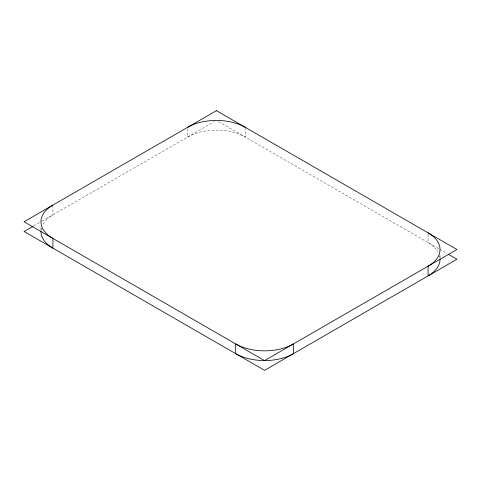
<?xml version="1.0" encoding="UTF-8"?>
<svg xmlns="http://www.w3.org/2000/svg" width="481" height="481" viewBox="0 0 481 481"><rect width="100%" height="100%" fill="white"/><g stroke="black" fill="none" stroke-linecap="round" stroke-linejoin="round"><path stroke-width="0.36" stroke-dasharray="2.4 1.8" d="M33.802 225.848L41.6 221.344M42.25 220.965L214.502 121.519M218.398 121.519L438.75 248.737M439.4 249.11L447.198 253.613M440.043 255.507L440.043 257.75M428.09 234.361L428.09 242.58A40.813 23.563 0 0 1 438.047 251.966M245.31 127.339L245.31 137.055A40.813 23.563 0 0 0 187.59 137.055L187.59 127.339M52.91 205.092L52.91 214.815A40.813 23.563 0 0 0 42.953 224.194M40.957 227.735L40.957 229.978M439.544 255.561A40.813 23.563 0 0 1 439.989 258.014M41.011 230.243A40.813 23.563 0 0 1 41.456 227.79"/><path stroke-width="0.72" d="M33.153 226.22L24.05 231.475L264.55 370.328L456.95 259.247L448.502 254.365M187.59 127.339A40.813 23.563 0 0 1 245.31 127.339M428.09 232.864A40.813 23.563 0 0 1 428.09 266.185L428.09 275.908A40.813 23.563 0 0 0 440.043 259.247M40.957 231.475A40.813 23.563 0 0 0 52.91 248.136L52.91 238.42A40.813 23.563 0 0 1 52.91 205.092M216.45 110.672L24.05 221.753L264.55 360.606L456.95 249.525L216.45 110.672M293.41 353.661L293.41 343.945A40.813 23.563 0 0 1 235.69 343.945L235.69 353.661A40.813 23.563 0 0 0 293.41 353.661"/></g></svg>
